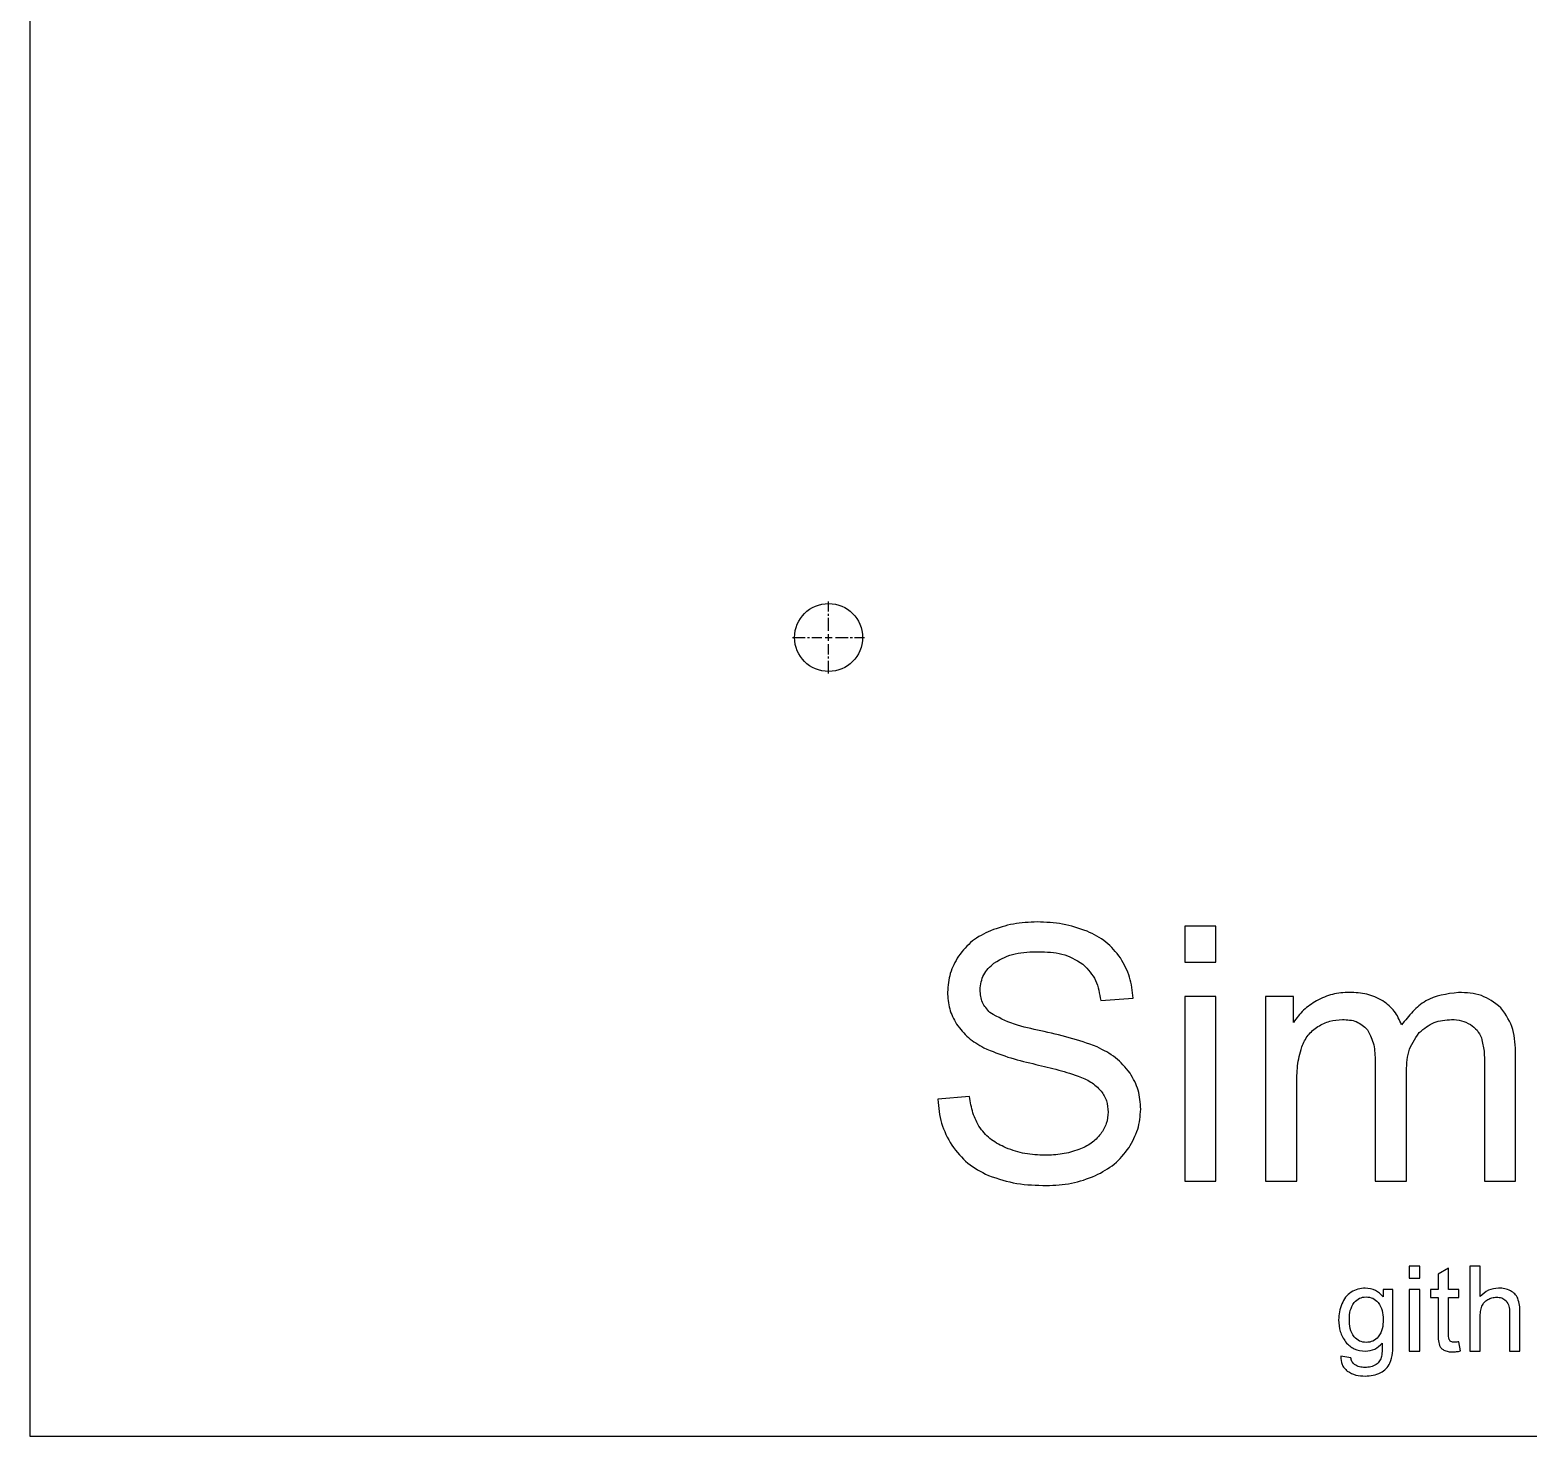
# Model space of a CAD drawing. Header units: millimetres. Extents: x -130 to 130, y -130 to 130.
# Drawn here: x -130 to -41.8, y -130 to -47.2 of the extents above; entities that cross this region are included whole.
import ezdxf

# ---------------------------------------------------------------- set-up
doc = ezdxf.new("R2010")
doc.units = ezdxf.units.MM
doc.header["$MEASUREMENT"] = 0
doc.linetypes.add('CENTER2', pattern=[1.125, 0.75, -0.125, 0.125, -0.125])

# ---------------------------------------------------------------- blocks, each defined once
blk = doc.blocks.new('*U1')
at = {"color": 0, "linetype": 'CENTER2', "transparency": 16777216}
for p, q in [((0, 0.4), (0, 2.12)), ((-2.12, 0), (-0.4, 0)), ((0.4, 0), (2.12, 0)), ((0, -2.12), (0, -0.4))]:
    blk.add_line(p, q, dxfattribs=at)
at = {"color": 0, "linetype": 'Continuous', "transparency": 16777216}
for p, q in [((-0.2, 0), (0.2, 0)), ((0, -0.2), (0, 0.2))]:
    blk.add_line(p, q, dxfattribs=at)

msp = doc.modelspace()

# ---------------------------------------------------------------- linework, layer by layer
at = {"color": 5}
for p, q in [((-66.988, -104.369), (-65.085, -104.226)), ((-57.293, -104.134), (-57.293, -115)), ((-55.646, -104.134), (-57.293, -104.134)), ((-55.646, -105.658), (-55.646, -104.134)), ((-42.57, -115), (-42.57, -107.541)), ((-50.837, -107.94), (-50.837, -115)), ((-44.401, -108.155), (-44.401, -115)), ((-48.995, -115), (-48.995, -108.687)), ((-74.703, -110.017), (-76.575, -110.181)), ((-55.452, -115), (-55.452, -109.362)), ((-57.293, -115), (-55.452, -115)), ((-50.837, -115), (-48.995, -115)), ((-44.401, -115), (-42.57, -115)), ((-46.519, -120.113), (-47.13, -120.481)), ((-47.13, -120.481), (-47.13, -121.378)), ((-46.519, -121.378), (-46.519, -120.113)), ((-45.267, -120), (-45.267, -125)), ((-44.653, -120), (-45.267, -120)), ((-44.653, -121.794), (-44.653, -120)), ((-50.358, -121.378), (-50.358, -121.814)), ((-49.792, -121.378), (-50.358, -121.378)), ((-49.792, -124.509), (-49.792, -121.378)), ((-47.58, -121.378), (-47.58, -121.855)), ((-47.13, -121.378), (-47.58, -121.378)), ((-45.902, -121.378), (-46.519, -121.378)), ((-45.902, -121.855), (-45.902, -121.378)), ((-47.58, -121.855), (-47.13, -121.855)), ((-47.13, -121.855), (-47.13, -123.939)), ((-46.519, -121.855), (-45.902, -121.855)), ((-46.519, -123.973), (-46.519, -121.855)), ((-44.653, -125), (-44.653, -123.018)), ((-42.93, -122.705), (-42.93, -125)), ((-42.317, -125), (-42.317, -122.705)), ((-45.813, -124.993), (-45.902, -124.451)), ((-45.267, -125), (-44.653, -125)), ((-42.93, -125), (-42.317, -125)), ((-52.264, -125.389), (-52.861, -125.3))]:
    msp.add_line(p, q, dxfattribs=at)
at = {"color": 1}
msp.add_lwpolyline([(130, -130), (130, 130), (-130, 130), (-130, -130)], close=True, dxfattribs=at)
at = {"color": 5}
for points in [[(-60.202, -102.118), (-60.202, -100), (-62.043, -100), (-62.043, -102.118)], [(-60.202, -115), (-60.202, -104.134), (-62.043, -104.134), (-62.043, -115)], [(-48.212, -120.706), (-48.212, -120), (-48.826, -120), (-48.826, -120.706)], [(-48.212, -125), (-48.212, -121.378), (-48.826, -121.378), (-48.826, -125)]]:
    msp.add_lwpolyline(points, close=True, dxfattribs=at)
msp.add_circle((-83, -83), 2, dxfattribs=at)
for points, knots in [([(-73.475, -100.256), (-73.847, -100.435), (-74.218, -100.613), (-74.849, -101.112), (-75.089, -101.418), (-75.358, -101.76)], [0, 0, 0, 0, 0.1237682, 0.1237682, 0.2477912, 0.2477912, 0.2477912, 0.2477912]), ([(-70.722, -99.744), (-71.194, -99.762), (-71.665, -99.78), (-72.584, -99.948), (-73.005, -100.093), (-73.475, -100.256)], [0, 0, 0, 0, 0.1415414, 0.1415414, 0.2833472, 0.2833472, 0.2833472, 0.2833472]), ([(-67.786, -100.286), (-68.297, -100.108), (-68.734, -99.955), (-69.716, -99.778), (-70.219, -99.761), (-70.722, -99.744)], [0, 0, 0, 0, 0.1625378, 0.1625378, 0.3243757, 0.3243757, 0.3243757, 0.3243757]), ([(-65.821, -101.862), (-66.1, -101.508), (-66.353, -101.186), (-67.011, -100.663), (-67.398, -100.475), (-67.786, -100.286)], [0, 0, 0, 0, 0.135372, 0.135372, 0.2705472, 0.2705472, 0.2705472, 0.2705472]), ([(-75.358, -101.76), (-75.544, -102.089), (-75.73, -102.418), (-75.946, -103.124), (-75.974, -103.494), (-76.002, -103.878)], [0, 0, 0, 0, 0.1134575, 0.1134575, 0.2269331, 0.2269331, 0.2269331, 0.2269331]), ([(-74.089, -103.745), (-74.046, -103.414), (-74.009, -103.119), (-73.732, -102.592), (-73.501, -102.376), (-73.27, -102.159)], [0, 0, 0, 0, 0.1001936, 0.1001936, 0.2001655, 0.2001655, 0.2001655, 0.2001655]), ([(-73.27, -102.159), (-72.807, -101.903), (-72.469, -101.717), (-71.575, -101.509), (-71.108, -101.501), (-70.641, -101.494)], [0, 0, 0, 0, 0.1587985, 0.1587985, 0.3128858, 0.3128858, 0.3128858, 0.3128858]), ([(-70.641, -101.494), (-70.173, -101.507), (-69.706, -101.519), (-68.823, -101.75), (-68.483, -101.952), (-68.031, -102.22)], [0, 0, 0, 0, 0.1402394, 0.1402394, 0.2833412, 0.2833412, 0.2833412, 0.2833412]), ([(-68.031, -102.22), (-67.721, -102.55), (-67.464, -102.824), (-67.123, -103.546), (-67.056, -103.958), (-66.988, -104.369)], [0, 0, 0, 0, 0.1358969, 0.1358969, 0.2708952, 0.2708952, 0.2708952, 0.2708952]), ([(-65.085, -104.226), (-65.126, -103.806), (-65.167, -103.387), (-65.411, -102.598), (-65.61, -102.24), (-65.821, -101.862)], [0, 0, 0, 0, 0.1264722, 0.1264722, 0.2529985, 0.2529985, 0.2529985, 0.2529985]), ([(-76.002, -103.878), (-75.982, -104.209), (-75.961, -104.539), (-75.788, -105.164), (-75.638, -105.451), (-75.48, -105.75)], [0, 0, 0, 0, 0.09941, 0.09941, 0.1988474, 0.1988474, 0.1988474, 0.1988474]), ([(-73.506, -105.075), (-73.68, -104.883), (-73.849, -104.697), (-74.042, -104.254), (-74.066, -103.999), (-74.089, -103.745)], [0, 0, 0, 0, 0.0779195, 0.0779195, 0.155826, 0.155826, 0.155826, 0.155826]), ([(-52.351, -103.888), (-52.69, -103.906), (-53.029, -103.924), (-53.674, -104.085), (-53.965, -104.225), (-54.285, -104.379)], [0, 0, 0, 0, 0.1017879, 0.1017879, 0.2037105, 0.2037105, 0.2037105, 0.2037105]), ([(-50.376, -104.389), (-50.717, -104.216), (-50.993, -104.076), (-51.656, -103.914), (-52.003, -103.901), (-52.351, -103.888)], [0, 0, 0, 0, 0.1147721, 0.1147721, 0.2284914, 0.2284914, 0.2284914, 0.2284914]), ([(-45.926, -103.888), (-46.647, -103.985), (-47.294, -104.072), (-48.139, -104.56), (-48.392, -104.782), (-48.851, -105.26), (-49.066, -105.526), (-49.282, -105.791)], [0, 0, 0, 0, 0.2184833, 0.2184833, 0.3310447, 0.3310447, 0.4441043, 0.4441043, 0.4441043, 0.4441043]), ([(-43.439, -104.789), (-43.84, -104.478), (-44.164, -104.226), (-45.001, -103.936), (-45.463, -103.912), (-45.926, -103.888)], [0, 0, 0, 0, 0.1521844, 0.1521844, 0.3030126, 0.3030126, 0.3030126, 0.3030126]), ([(-54.285, -104.379), (-54.551, -104.55), (-54.818, -104.722), (-55.272, -105.148), (-55.456, -105.399), (-55.646, -105.658)], [0, 0, 0, 0, 0.0949815, 0.0949815, 0.1899738, 0.1899738, 0.1899738, 0.1899738]), ([(-49.282, -105.791), (-49.404, -105.511), (-49.527, -105.23), (-49.891, -104.763), (-50.13, -104.579), (-50.376, -104.389)], [0, 0, 0, 0, 0.0918297, 0.0918297, 0.1836724, 0.1836724, 0.1836724, 0.1836724]), ([(-42.57, -107.541), (-42.585, -107.038), (-42.6, -106.535), (-42.876, -105.603), (-43.118, -105.253), (-43.439, -104.789)], [0, 0, 0, 0, 0.1509074, 0.1509074, 0.3048535, 0.3048535, 0.3048535, 0.3048535]), ([(-75.48, -105.75), (-75.241, -106.059), (-75.04, -106.319), (-74.5, -106.781), (-74.187, -106.961), (-73.874, -107.142)], [0, 0, 0, 0, 0.1172408, 0.1172408, 0.2338565, 0.2338565, 0.2338565, 0.2338565]), ([(-70.518, -106.149), (-71.042, -106.038), (-71.567, -105.927), (-72.618, -105.571), (-72.981, -105.369), (-73.506, -105.075)], [0, 0, 0, 0, 0.1608487, 0.1608487, 0.3371111, 0.3371111, 0.3371111, 0.3371111]), ([(-54.203, -105.894), (-53.977, -105.774), (-53.751, -105.655), (-53.27, -105.519), (-53.016, -105.501), (-52.761, -105.484)], [0, 0, 0, 0, 0.0766536, 0.0766536, 0.1533073, 0.1533073, 0.1533073, 0.1533073]), ([(-52.761, -105.484), (-52.476, -105.499), (-52.192, -105.513), (-51.693, -105.709), (-51.514, -105.881), (-51.287, -106.098)], [0, 0, 0, 0, 0.0854574, 0.0854574, 0.1720032, 0.1720032, 0.1720032, 0.1720032]), ([(-48.238, -106.252), (-47.953, -106.017), (-47.685, -105.796), (-47.05, -105.543), (-46.692, -105.514), (-46.335, -105.484)], [0, 0, 0, 0, 0.1108566, 0.1108566, 0.2216499, 0.2216499, 0.2216499, 0.2216499]), ([(-46.335, -105.484), (-46.14, -105.495), (-45.945, -105.505), (-45.576, -105.602), (-45.413, -105.686), (-45.23, -105.781)], [0, 0, 0, 0, 0.058558, 0.058558, 0.1172481, 0.1172481, 0.1172481, 0.1172481]), ([(-45.23, -105.781), (-45.088, -105.885), (-44.947, -105.988), (-44.731, -106.25), (-44.661, -106.404), (-44.585, -106.569)], [0, 0, 0, 0, 0.0526097, 0.0526097, 0.1052518, 0.1052518, 0.1052518, 0.1052518]), ([(-67.192, -107.101), (-67.812, -106.875), (-68.242, -106.718), (-69.389, -106.399), (-69.954, -106.274), (-70.518, -106.149)], [0, 0, 0, 0, 0.1979356, 0.1979356, 0.3836938, 0.3836938, 0.3836938, 0.3836938]), ([(-55.155, -107.091), (-55.046, -106.851), (-54.938, -106.612), (-54.622, -106.211), (-54.421, -106.059), (-54.203, -105.894)], [0, 0, 0, 0, 0.0789116, 0.0789116, 0.1579055, 0.1579055, 0.1579055, 0.1579055]), ([(-51.287, -106.098), (-51.117, -106.424), (-50.992, -106.665), (-50.85, -107.29), (-50.843, -107.615), (-50.837, -107.94)], [0, 0, 0, 0, 0.1102472, 0.1102472, 0.2177658, 0.2177658, 0.2177658, 0.2177658]), ([(-48.995, -108.687), (-48.984, -108.242), (-48.973, -107.797), (-48.734, -106.97), (-48.523, -106.664), (-48.238, -106.252)], [0, 0, 0, 0, 0.1334569, 0.1334569, 0.2701803, 0.2701803, 0.2701803, 0.2701803]), ([(-44.585, -106.569), (-44.51, -106.866), (-44.458, -107.075), (-44.401, -107.618), (-44.401, -107.886), (-44.401, -108.155)], [0, 0, 0, 0, 0.0920386, 0.0920386, 0.1796477, 0.1796477, 0.1796477, 0.1796477]), ([(-73.874, -107.142), (-73.338, -107.37), (-72.963, -107.53), (-71.969, -107.844), (-71.473, -107.964), (-70.978, -108.083)], [0, 0, 0, 0, 0.1748188, 0.1748188, 0.3405019, 0.3405019, 0.3405019, 0.3405019]), ([(-65.259, -108.636), (-65.551, -108.281), (-65.791, -107.99), (-66.442, -107.482), (-66.817, -107.292), (-67.192, -107.101)], [0, 0, 0, 0, 0.1380048, 0.1380048, 0.2749479, 0.2749479, 0.2749479, 0.2749479]), ([(-55.452, -109.362), (-55.448, -108.977), (-55.445, -108.592), (-55.352, -107.822), (-55.269, -107.514), (-55.155, -107.091)], [0, 0, 0, 0, 0.1155616, 0.1155616, 0.2347155, 0.2347155, 0.2347155, 0.2347155]), ([(-70.978, -108.083), (-70.529, -108.188), (-70.079, -108.293), (-69.146, -108.542), (-68.804, -108.651), (-68.308, -108.81)], [0, 0, 0, 0, 0.138507, 0.138507, 0.2898896, 0.2898896, 0.2898896, 0.2898896]), ([(-68.308, -108.81), (-68.053, -108.914), (-67.797, -109.018), (-67.339, -109.312), (-67.174, -109.48), (-66.957, -109.7)], [0, 0, 0, 0, 0.0826794, 0.0826794, 0.1668857, 0.1668857, 0.1668857, 0.1668857]), ([(-64.634, -110.764), (-64.658, -110.385), (-64.681, -110.007), (-64.887, -109.296), (-65.065, -108.979), (-65.259, -108.636)], [0, 0, 0, 0, 0.1138279, 0.1138279, 0.2277601, 0.2277601, 0.2277601, 0.2277601]), ([(-76.575, -110.181), (-76.533, -110.66), (-76.491, -111.139), (-76.22, -112.04), (-75.994, -112.45), (-75.757, -112.882)], [0, 0, 0, 0, 0.1442632, 0.1442632, 0.2885808, 0.2885808, 0.2885808, 0.2885808]), ([(-74.089, -111.869), (-74.262, -111.551), (-74.403, -111.292), (-74.604, -110.67), (-74.653, -110.344), (-74.703, -110.017)], [0, 0, 0, 0, 0.1086117, 0.1086117, 0.2163443, 0.2163443, 0.2163443, 0.2163443]), ([(-66.957, -109.7), (-66.832, -109.892), (-66.714, -110.073), (-66.579, -110.483), (-66.563, -110.705), (-66.548, -110.928)], [0, 0, 0, 0, 0.0689076, 0.0689076, 0.1377767, 0.1377767, 0.1377767, 0.1377767]), ([(-66.548, -110.928), (-66.567, -111.166), (-66.586, -111.392), (-66.73, -111.822), (-66.854, -112.019), (-66.978, -112.217)], [0, 0, 0, 0, 0.0717216, 0.0717216, 0.1434161, 0.1434161, 0.1434161, 0.1434161]), ([(-65.32, -113.025), (-65.123, -112.673), (-64.926, -112.321), (-64.696, -111.568), (-64.666, -111.177), (-64.634, -110.764)], [0, 0, 0, 0, 0.1210108, 0.1210108, 0.2420732, 0.2420732, 0.2420732, 0.2420732]), ([(-72.574, -113.035), (-72.867, -112.893), (-73.16, -112.75), (-73.671, -112.364), (-73.859, -112.141), (-74.089, -111.869)], [0, 0, 0, 0, 0.0977682, 0.0977682, 0.1962992, 0.1962992, 0.1962992, 0.1962992]), ([(-66.978, -112.217), (-67.175, -112.438), (-67.336, -112.618), (-67.77, -112.922), (-68.019, -113.03), (-68.267, -113.138)], [0, 0, 0, 0, 0.0889713, 0.0889713, 0.1772025, 0.1772025, 0.1772025, 0.1772025]), ([(-75.757, -112.882), (-75.456, -113.268), (-75.17, -113.636), (-74.449, -114.228), (-74.023, -114.445), (-73.598, -114.662)], [0, 0, 0, 0, 0.1467063, 0.1467063, 0.2933668, 0.2933668, 0.2933668, 0.2933668]), ([(-70.272, -113.475), (-70.667, -113.46), (-71.062, -113.445), (-71.831, -113.301), (-72.18, -113.176), (-72.574, -113.035)], [0, 0, 0, 0, 0.1186031, 0.1186031, 0.2374869, 0.2374869, 0.2374869, 0.2374869]), ([(-68.267, -113.138), (-68.618, -113.25), (-68.917, -113.345), (-69.588, -113.454), (-69.93, -113.465), (-70.272, -113.475)], [0, 0, 0, 0, 0.110682, 0.110682, 0.2208578, 0.2208578, 0.2208578, 0.2208578]), ([(-67.295, -114.673), (-66.907, -114.468), (-66.518, -114.264), (-65.857, -113.717), (-65.604, -113.39), (-65.32, -113.025)], [0, 0, 0, 0, 0.1316132, 0.1316132, 0.2634816, 0.2634816, 0.2634816, 0.2634816]), ([(-73.598, -114.662), (-72.986, -114.87), (-72.496, -115.035), (-71.35, -115.226), (-70.765, -115.241), (-70.18, -115.256)], [0, 0, 0, 0, 0.1938462, 0.1938462, 0.3856932, 0.3856932, 0.3856932, 0.3856932]), ([(-70.18, -115.256), (-69.683, -115.236), (-69.187, -115.216), (-68.223, -115.024), (-67.786, -114.859), (-67.295, -114.673)], [0, 0, 0, 0, 0.1491585, 0.1491585, 0.2986488, 0.2986488, 0.2986488, 0.2986488]), ([(-52.254, -121.535), (-52.376, -121.632), (-52.485, -121.72), (-52.665, -121.947), (-52.731, -122.08), (-52.796, -122.214)], [0, 0, 0, 0, 0.04675368, 0.04675368, 0.09342917, 0.09342917, 0.09342917, 0.09342917]), ([(-51.415, -121.296), (-51.564, -121.305), (-51.713, -121.313), (-51.993, -121.391), (-52.117, -121.459), (-52.254, -121.535)], [0, 0, 0, 0, 0.0447424, 0.0447424, 0.08955864, 0.08955864, 0.08955864, 0.08955864]), ([(-50.358, -121.814), (-50.503, -121.665), (-50.649, -121.515), (-51.001, -121.342), (-51.204, -121.319), (-51.415, -121.296)], [0, 0, 0, 0, 0.0625943, 0.0625943, 0.1252021, 0.1252021, 0.1252021, 0.1252021]), ([(-43.568, -121.296), (-43.778, -121.317), (-43.987, -121.338), (-44.348, -121.504), (-44.5, -121.649), (-44.653, -121.794)], [0, 0, 0, 0, 0.0632489, 0.0632489, 0.1264977, 0.1264977, 0.1264977, 0.1264977]), ([(-42.869, -121.456), (-42.988, -121.404), (-43.091, -121.359), (-43.325, -121.306), (-43.447, -121.301), (-43.568, -121.296)], [0, 0, 0, 0, 0.0391566, 0.0391566, 0.07816115, 0.07816115, 0.07816115, 0.07816115]), ([(-42.446, -121.893), (-42.5, -121.798), (-42.549, -121.711), (-42.691, -121.566), (-42.78, -121.511), (-42.869, -121.456)], [0, 0, 0, 0, 0.03271394, 0.03271394, 0.06539092, 0.06539092, 0.06539092, 0.06539092]), ([(-52.796, -122.214), (-52.855, -122.374), (-52.908, -122.522), (-52.97, -122.84), (-52.977, -123.004), (-52.984, -123.168)], [0, 0, 0, 0, 0.0512042, 0.0512042, 0.102359, 0.102359, 0.102359, 0.102359]), ([(-52.353, -123.124), (-52.348, -122.947), (-52.343, -122.769), (-52.252, -122.436), (-52.172, -122.308), (-52.067, -122.138)], [0, 0, 0, 0, 0.0532904, 0.0532904, 0.1076222, 0.1076222, 0.1076222, 0.1076222]), ([(-52.067, -122.138), (-51.969, -122.043), (-51.872, -121.948), (-51.641, -121.835), (-51.511, -121.82), (-51.371, -121.804)], [0, 0, 0, 0, 0.04085117, 0.04085117, 0.08173676, 0.08173676, 0.08173676, 0.08173676]), ([(-51.371, -121.804), (-51.228, -121.82), (-51.096, -121.835), (-50.86, -121.949), (-50.761, -122.045), (-50.661, -122.142)], [0, 0, 0, 0, 0.04303221, 0.04303221, 0.08602898, 0.08602898, 0.08602898, 0.08602898]), ([(-50.661, -122.142), (-50.553, -122.313), (-50.47, -122.443), (-50.376, -122.783), (-50.37, -122.964), (-50.365, -123.145)], [0, 0, 0, 0, 0.0608655, 0.0608655, 0.1206163, 0.1206163, 0.1206163, 0.1206163]), ([(-44.653, -123.018), (-44.651, -122.904), (-44.65, -122.79), (-44.617, -122.565), (-44.589, -122.473), (-44.55, -122.35)], [0, 0, 0, 0, 0.0341953, 0.0341953, 0.06920922, 0.06920922, 0.06920922, 0.06920922]), ([(-44.55, -122.35), (-44.509, -122.27), (-44.469, -122.194), (-44.355, -122.067), (-44.282, -122.018), (-44.209, -121.968)], [0, 0, 0, 0, 0.02705929, 0.02705929, 0.05410853, 0.05410853, 0.05410853, 0.05410853]), ([(-44.209, -121.968), (-44.128, -121.926), (-44.047, -121.885), (-43.876, -121.837), (-43.787, -121.831), (-43.694, -121.825)], [0, 0, 0, 0, 0.0272876, 0.0272876, 0.05457872, 0.05457872, 0.05457872, 0.05457872]), ([(-43.694, -121.825), (-43.589, -121.831), (-43.484, -121.836), (-43.295, -121.905), (-43.221, -121.964), (-43.132, -122.036)], [0, 0, 0, 0, 0.0316381, 0.0316381, 0.06351463, 0.06351463, 0.06351463, 0.06351463]), ([(-43.132, -122.036), (-43.056, -122.15), (-42.999, -122.234), (-42.936, -122.462), (-42.933, -122.583), (-42.93, -122.705)], [0, 0, 0, 0, 0.04111361, 0.04111361, 0.08119775, 0.08119775, 0.08119775, 0.08119775]), ([(-42.317, -122.705), (-42.318, -122.566), (-42.32, -122.427), (-42.36, -122.152), (-42.396, -122.043), (-42.446, -121.893)], [0, 0, 0, 0, 0.04164038, 0.04164038, 0.08451898, 0.08451898, 0.08451898, 0.08451898]), ([(-52.984, -123.168), (-52.969, -123.401), (-52.955, -123.634), (-52.82, -124.066), (-52.704, -124.253), (-52.575, -124.461)], [0, 0, 0, 0, 0.0699521, 0.0699521, 0.1400165, 0.1400165, 0.1400165, 0.1400165]), ([(-52.07, -124.164), (-52.178, -123.983), (-52.257, -123.851), (-52.346, -123.497), (-52.35, -123.311), (-52.353, -123.124)], [0, 0, 0, 0, 0.0632479, 0.0632479, 0.1247564, 0.1247564, 0.1247564, 0.1247564]), ([(-50.365, -123.145), (-50.369, -123.328), (-50.373, -123.512), (-50.463, -123.86), (-50.543, -123.991), (-50.651, -124.168)], [0, 0, 0, 0, 0.0551655, 0.0551655, 0.1117412, 0.1117412, 0.1117412, 0.1117412]), ([(-51.361, -124.492), (-51.499, -124.478), (-51.634, -124.464), (-51.871, -124.355), (-51.97, -124.259), (-52.07, -124.164)], [0, 0, 0, 0, 0.04164532, 0.04164532, 0.08328907, 0.08328907, 0.08328907, 0.08328907]), ([(-50.651, -124.168), (-50.751, -124.262), (-50.851, -124.356), (-51.088, -124.464), (-51.222, -124.478), (-51.361, -124.492)], [0, 0, 0, 0, 0.04117077, 0.04117077, 0.08234488, 0.08234488, 0.08234488, 0.08234488]), ([(-47.13, -123.939), (-47.131, -124.062), (-47.132, -124.185), (-47.11, -124.438), (-47.087, -124.531), (-47.055, -124.666)], [0, 0, 0, 0, 0.03683927, 0.03683927, 0.07676723, 0.07676723, 0.07676723, 0.07676723]), ([(-46.489, -124.311), (-46.502, -124.248), (-46.512, -124.205), (-46.521, -124.087), (-46.52, -124.03), (-46.519, -123.973)], [0, 0, 0, 0, 0.01920649, 0.01920649, 0.03675216, 0.03675216, 0.03675216, 0.03675216]), ([(-52.575, -124.461), (-52.408, -124.631), (-52.258, -124.785), (-51.871, -124.962), (-51.645, -124.981), (-51.419, -125)], [0, 0, 0, 0, 0.0713648, 0.0713648, 0.1426167, 0.1426167, 0.1426167, 0.1426167]), ([(-51.419, -125), (-51.22, -124.979), (-51.03, -124.958), (-50.696, -124.8), (-50.556, -124.663), (-50.416, -124.526)], [0, 0, 0, 0, 0.0598163, 0.0598163, 0.1196204, 0.1196204, 0.1196204, 0.1196204]), ([(-50.416, -124.526), (-50.414, -124.658), (-50.412, -124.79), (-50.425, -125.064), (-50.44, -125.166), (-50.46, -125.314)], [0, 0, 0, 0, 0.0395849, 0.0395849, 0.08266033, 0.08266033, 0.08266033, 0.08266033]), ([(-49.966, -125.706), (-49.895, -125.484), (-49.845, -125.328), (-49.791, -124.918), (-49.792, -124.713), (-49.792, -124.509)], [0, 0, 0, 0, 0.0699967, 0.0699967, 0.1365148, 0.1365148, 0.1365148, 0.1365148]), ([(-47.055, -124.666), (-47.021, -124.726), (-46.991, -124.779), (-46.904, -124.871), (-46.85, -124.906), (-46.795, -124.942)], [0, 0, 0, 0, 0.02064514, 0.02064514, 0.04124246, 0.04124246, 0.04124246, 0.04124246]), ([(-46.795, -124.942), (-46.702, -124.981), (-46.632, -125.011), (-46.457, -125.044), (-46.367, -125.046), (-46.277, -125.048)], [0, 0, 0, 0, 0.03042526, 0.03042526, 0.06018916, 0.06018916, 0.06018916, 0.06018916]), ([(-46.383, -124.43), (-46.405, -124.415), (-46.427, -124.399), (-46.462, -124.359), (-46.475, -124.335), (-46.489, -124.311)], [0, 0, 0, 0, 0.00817821, 0.00817821, 0.01635696, 0.01635696, 0.01635696, 0.01635696]), ([(-46.171, -124.475), (-46.208, -124.474), (-46.245, -124.473), (-46.316, -124.459), (-46.345, -124.447), (-46.383, -124.43)], [0, 0, 0, 0, 0.01102566, 0.01102566, 0.02229223, 0.02229223, 0.02229223, 0.02229223]), ([(-46.277, -125.048), (-46.192, -125.044), (-46.122, -125.042), (-45.967, -125.023), (-45.89, -125.008), (-45.813, -124.993)], [0, 0, 0, 0, 0.02561902, 0.02561902, 0.05104963, 0.05104963, 0.05104963, 0.05104963]), ([(-45.902, -124.451), (-45.947, -124.457), (-45.991, -124.463), (-46.082, -124.472), (-46.12, -124.473), (-46.171, -124.475)], [0, 0, 0, 0, 0.01354357, 0.01354357, 0.02741634, 0.02741634, 0.02741634, 0.02741634]), ([(-52.861, -125.3), (-52.853, -125.472), (-52.844, -125.643), (-52.755, -125.853), (-52.715, -125.919), (-52.592, -126.063), (-52.534, -126.12), (-52.476, -126.177)], [0, 0, 0, 0, 0.05151132, 0.05151132, 0.07346348, 0.07346348, 0.08920434, 0.08920434, 0.08920434, 0.08920434]), ([(-52.056, -125.791), (-52.118, -125.73), (-52.168, -125.681), (-52.235, -125.545), (-52.25, -125.467), (-52.264, -125.389)], [0, 0, 0, 0, 0.02615132, 0.02615132, 0.05204028, 0.05204028, 0.05204028, 0.05204028]), ([(-51.432, -125.962), (-51.543, -125.958), (-51.654, -125.954), (-51.865, -125.899), (-51.949, -125.852), (-52.056, -125.791)], [0, 0, 0, 0, 0.03334957, 0.03334957, 0.06713424, 0.06713424, 0.06713424, 0.06713424]), ([(-50.774, -125.791), (-50.889, -125.854), (-50.977, -125.901), (-51.199, -125.955), (-51.316, -125.959), (-51.432, -125.962)], [0, 0, 0, 0, 0.03922857, 0.03922857, 0.07776316, 0.07776316, 0.07776316, 0.07776316]), ([(-50.46, -125.314), (-50.492, -125.407), (-50.523, -125.5), (-50.627, -125.66), (-50.697, -125.723), (-50.774, -125.791)], [0, 0, 0, 0, 0.02955761, 0.02955761, 0.05915559, 0.05915559, 0.05915559, 0.05915559]), ([(-50.511, -126.265), (-50.398, -126.194), (-50.285, -126.122), (-50.102, -125.936), (-50.037, -125.826), (-49.966, -125.706)], [0, 0, 0, 0, 0.04020964, 0.04020964, 0.08045701, 0.08045701, 0.08045701, 0.08045701]), ([(-52.476, -126.177), (-52.298, -126.278), (-52.154, -126.36), (-51.802, -126.455), (-51.615, -126.462), (-51.429, -126.47)], [0, 0, 0, 0, 0.0615021, 0.0615021, 0.122452, 0.122452, 0.122452, 0.122452]), ([(-51.429, -126.47), (-51.269, -126.464), (-51.11, -126.459), (-50.802, -126.392), (-50.671, -126.335), (-50.511, -126.265)], [0, 0, 0, 0, 0.04788004, 0.04788004, 0.0961239, 0.0961239, 0.0961239, 0.0961239])]:
    msp.add_open_spline(points, degree=3, knots=knots, dxfattribs=at)

# ---------------------------------------------------------------- block references
at = {"color": 5, "linetype": 'CENTER2'}
msp.add_blockref('*U1', (-83, -83), dxfattribs=at)

doc.saveas('drawing.dxf')
